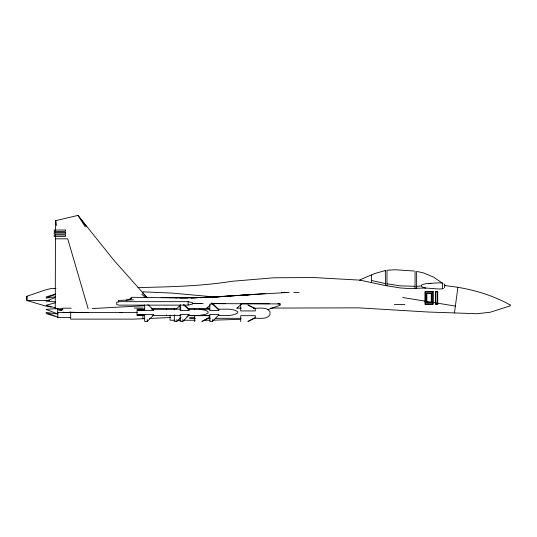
<?xml version="1.0" encoding="UTF-8"?>
<svg xmlns="http://www.w3.org/2000/svg" width="537" height="537" viewBox="0 0 537 537"><rect width="100%" height="100%" fill="white"/><g stroke="black" fill="none" stroke-linecap="round" stroke-linejoin="round"><path stroke-width="0.81" d="M26.87 298.934L26.877 299.451L26.857 296.27L44.88 290.101L50.955 288.544L55.942 288.49M425.183 288.027L425.445 288.04C424.035 287.718 420.182 286.765 421.793 284.845L426.203 283.583L439.36 282.791L442.609 283.214L442.548 288.772L439.293 289.013L425.344 288.013L408.617 288.523L400.018 287.926L383.942 285.261L359.978 280.139L313.675 277.548L273.89 277.783L231.89 281.301C200.845 286.295 169.303 286.825 137.928 287.61M55.492 232.42L55.68 220.673L77.972 215.404L114.153 260.573L147.306 297.787M442.595 283.758L442.609 283.214M55.439 234.025L55.251 308.755L62.648 308.755M385.318 270.896L385.331 270.52L375.088 273.42L362.428 278.716L359.77 280.153L360.105 280.233M454.436 312.997L457.886 287.416M444.502 287.725L444.931 285.154L443.992 283.784M61.346 309.862L62.715 308.171L71.28 308.171M129.323 299.619L131.471 298.653L129.323 299.619L131.518 297.297L168.974 297.773M144.668 314.387L144.668 321.441L147.239 321.441L153.71 314.924L153.71 314.387L136.982 314.387M174.29 314.662L174.29 321.441L176.861 321.441L180.982 317.293M182.761 321.441L189.232 314.924L189.232 314.387L180.19 314.387L180.19 321.441L182.761 321.441L182.761 319.562M212.383 321.441L218.854 314.924L218.854 314.387L209.819 314.387L209.819 321.441L212.383 321.441L212.383 319.562M180.573 305.07L176.478 308.815L151.353 308.815M210.195 305.07L206.101 308.815L187.682 308.815M236.877 308.278L242.14 303.459M186.876 316.796L188.641 315.199M442.904 288.624L443.374 288.268M201.966 321.596L209.262 317.743L209.262 315.675L189.642 315.675M248.007 321.596L255.303 317.743L255.303 315.675L240.717 315.675L240.717 321.596M201.966 321.327L208.531 318.032M248.007 321.327L254.572 318.032M62.607 309.674L59.594 309.983L62.916 309.634M55.647 294.242L46.061 298.095L55.499 296.86M442.548 288.765L442.897 288.624M55.647 297.411L46.061 301.129L55.499 301.888M267.735 309.621L280.126 305.305L280.126 303.989M46.061 296.981L55.499 294.081M55.499 302.72L46.061 305.271L55.499 307.829M199.314 315.467L205.758 314.246L208.108 312.87L208.108 311.742L205.758 310.373L199.314 309.144M126.014 300.136L129.551 299.505M188.125 305.13L192.615 304.009L192.615 302.781L188.125 301.66L119.241 301.66L116.73 302.183L116.73 304.607L119.241 305.13L188.125 305.13L188.125 301.66M61.178 309.916L62.01 309.822M416.631 286.328L421.357 285.892M57.07 308.533L46.061 309.419L57.862 313.997L46.061 312.453L57.862 317.192L46.061 313.561M265.238 293.564L215.069 297.008L191.098 297.82L212.605 297.169L252.773 294.477L243.576 295.175L245.839 295.028M223.123 296.572L196.26 297.686L169.195 297.72L196.26 297.686L215.069 297.008L200.818 297.693L286.839 292.511M92.189 308.54L144.466 305.728M144.547 318.649L133.411 319.126L70.676 319.126L70.676 312.064M149.447 318.434L170.692 317.515M133.545 299.821L118.449 300.465L118.449 302.036M289.235 292.45L281.442 292.665M190.293 297.773L212.605 297.169M213.411 320.18L240.677 319.307M80.342 312.601L86.115 312.487L74.609 312.554L88.538 312.561L69.092 312.252M61.856 309.903L57.365 309.936M187.869 297.793L179.747 297.827L199.939 297.585M86.115 312.487L79.087 312.561L83.255 312.521M293.826 292.403L299.129 292.37M175.518 297.901L177.096 297.894M222.781 303.64L225.178 303.627L212.034 303.62M192.387 303.58L201.57 303.546L192.454 303.566M26.863 296.854L26.857 296.27L26.897 300.431L49.565 300.398M394.38 304.479L404.864 304.459M81.47 312.534L87.659 312.521L78.624 312.521L88.538 312.561M55.251 238.824L67.716 238.824L88.142 308.755M211.101 303.177L212.383 303.177L218.854 309.688M211.363 303.606L280.166 303.915L277.79 303.882M192.34 303.613L203.161 303.613M241.194 303.647L252.471 303.66M241.14 303.761L247.779 303.761M134.23 308.023L143.178 308.023M236.971 308.144L241.12 308.144M253.571 308.144C258.807 308.735 266.62 306.291 269.99 311.735L269.99 314.722C266.62 320.159 258.807 317.723 253.571 318.313M136.982 309.144L144.46 309.144M151.944 309.144L181.029 309.144M188.218 309.144L209.826 309.144M218.136 309.144C224.52 309.54 232.112 307.929 237.73 311.742L237.73 312.87C232.112 316.689 224.52 315.078 218.136 315.467M136.982 309.95L144.668 309.95M136.982 310.574L153.71 310.574L153.71 309.95L147.823 304.627M62.5 312.427L71.28 312.427M76.046 312.601L80 312.601M57.365 312.601L122.302 312.601M119.321 312.601L137.217 312.601M136.982 314.924L144.668 314.924M136.982 315.467L144.46 315.467M152.776 315.467L181.029 315.467M188.218 315.467L209.826 315.467M70.676 317.615L57.862 317.615L57.862 312.064M189.642 317.743L194.676 317.743M189.642 318.313L195.455 318.313M207.081 318.313L210.403 318.313M215.384 318.313L241.12 318.313M175.102 320.253L170.101 320.253L170.101 315.232M177.599 320.253L180.935 320.253M183.432 320.253L195.099 320.253M204.268 320.253L210.101 320.253M187.977 297.773L161.16 297.585M249.403 303.66L269.279 303.747M428.338 283.449L430.936 283.509M270.802 308.077L358.709 307.849L428.164 312.024L477.104 313.722L490.247 312.225L510.15 305.902L510.15 304.969M415.061 286.288L400.159 285.859L386.982 283.791M69.736 312.306L79.986 312.521L79.187 312.5M414.114 271.017L394.997 269.749L386.982 270.286L386.982 285.758M444.683 285.624C467.438 287.805 490.086 293.806 510.15 304.956M217.029 297.209L172.323 293.101L142.909 291.833L142.909 293.632M402.71 297.505L455.369 306.077M51.149 307.184L45.041 305.875L26.897 300.498M371.463 280.475L385.459 283.57L385.459 285.496M248.007 305.13L255.303 308.795L255.303 310.93L240.717 310.93L240.717 304.862M207.074 307.694L209.262 308.795L209.262 309.688M248.007 304.862L254.572 308.325M442.663 283.314L433.614 277.152L423.237 272.83L416.631 271.413L416.631 288.483M141.828 294.336L145.514 297.599M183.352 304.627L189.232 309.95L189.232 310.574L180.19 310.574L180.19 304.929M179.217 306.224L180.982 307.822M184.527 304.956L189.232 309.688M143.768 294.101L147.037 297.605M86.665 226.748L77.972 215.404L85.302 226.983M56.392 225.5L55.68 220.673L55.687 224.647M385.331 270.52L385.459 283.57M415.061 271.078L415.061 288.497M371.463 274.937L371.463 282.563M212.383 303.177L212.383 304.432M207.819 307.245L207.819 308.815M194.676 308.795L194.676 309.688M194.676 315.675L194.676 321.596M176.861 319.562L176.861 321.441M174.29 308.278L174.29 309.95M166.611 309.144L166.611 309.688M166.611 314.924L166.611 315.467M147.239 319.562L147.239 321.441M144.668 304.808L144.668 310.574M142.909 314.783L142.909 318.716M136.982 311.279L136.982 313.702M63.541 312.031L63.541 312.601M57.862 308.466L57.862 309.956M57.365 310.936L57.365 311.608M212.571 297.169L210.934 297.23L212.571 297.169M65.494 230.037L54.19 230.037L54.19 231.46L65.494 231.46L65.494 230.037M65.494 232.487L54.19 232.487L54.19 233.917L65.494 233.917L65.494 232.487M65.494 234.984L54.19 234.984L54.19 236.408L65.494 236.408L65.494 234.984M433.178 291.578L424.962 291.578L424.962 304.331L433.178 304.331L433.178 291.578M437.709 291.578L435.44 291.578L435.44 304.331L437.709 304.331L437.709 291.578M432.755 292L425.385 292L425.385 303.908L432.755 303.908L432.755 292M437.313 291.98L435.843 291.98L435.843 303.929L437.313 303.929L437.313 291.98M431.627 293.128L426.506 293.128L426.506 302.781L431.627 302.781L431.627 293.128M431.265 293.491L426.868 293.491L426.868 302.418L431.265 302.418L431.265 293.491M212.383 304.09L209.819 304.09L209.819 310.574L218.854 310.574L218.854 309.95L212.383 304.09"/></g></svg>
